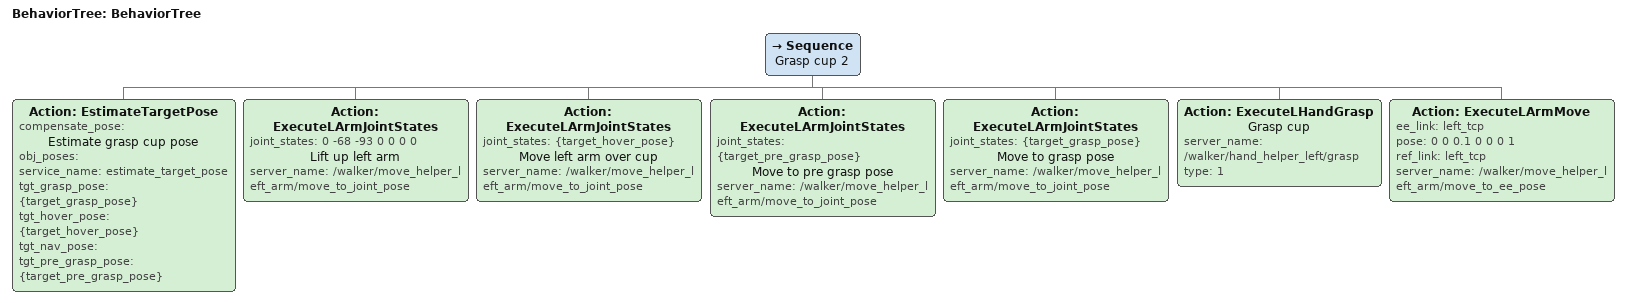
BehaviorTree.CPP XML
<?xml version="1.0"?>
<root main_tree_to_execute="BehaviorTree">
    <BehaviorTree ID="BehaviorTree">
        <Sequence name="Grasp cup 2">
            <Action ID="EstimateTargetPose" compensate_pose="" name="Estimate grasp cup pose" obj_poses="" service_name="estimate_target_pose" tgt_grasp_pose="{target_grasp_pose}" tgt_hover_pose="{target_hover_pose}" tgt_nav_pose="" tgt_pre_grasp_pose="{target_pre_grasp_pose}"/>
            <Action ID="ExecuteLArmJointStates" joint_states="0 -68 -93 0 0 0 0" name="Lift up left arm" server_name="/walker/move_helper_left_arm/move_to_joint_pose"/>
            <Action ID="ExecuteLArmJointStates" joint_states="{target_hover_pose}" name="Move left arm over cup" server_name="/walker/move_helper_left_arm/move_to_joint_pose"/>
            <Action ID="ExecuteLArmJointStates" joint_states="{target_pre_grasp_pose}" name="Move to pre grasp pose" server_name="/walker/move_helper_left_arm/move_to_joint_pose"/>
            <Action ID="ExecuteLArmJointStates" joint_states="{target_grasp_pose}" name="Move to grasp pose" server_name="/walker/move_helper_left_arm/move_to_joint_pose"/>
            <Action ID="ExecuteLHandGrasp" name="Grasp cup" server_name="/walker/hand_helper_left/grasp" type="1"/>
            <Action ID="ExecuteLArmMove" ee_link="left_tcp" pose="0 0 0.1 0 0 0 1" ref_link="left_tcp" server_name="/walker/move_helper_left_arm/move_to_ee_pose"/>
        </Sequence>
    </BehaviorTree>
</root>
